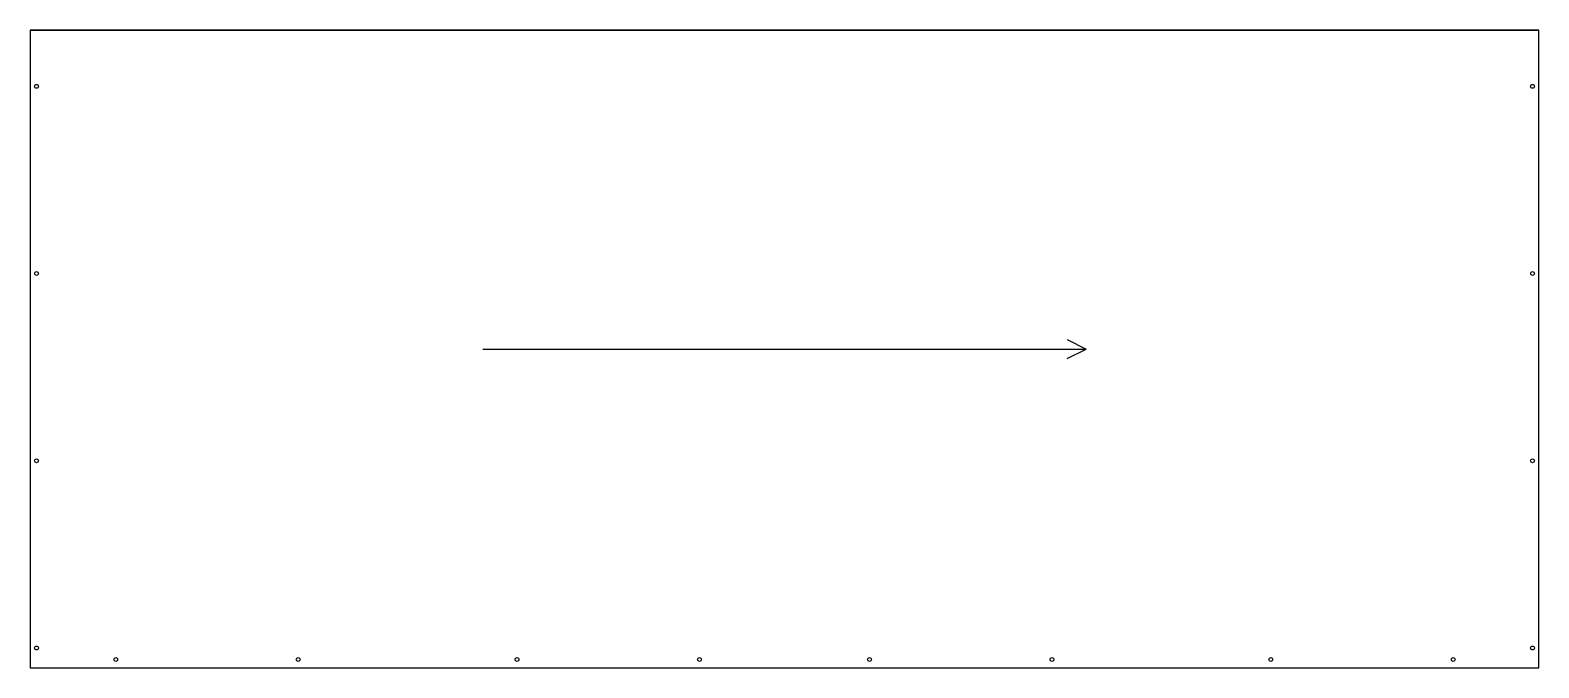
# Model space of a CAD drawing. Header units: millimetres. Extents: x 0 to 1183, y 0 to 500.
import ezdxf

# ---------------------------------------------------------------- set-up
doc = ezdxf.new("R2010")
doc.units = ezdxf.units.MM
for name, color, linetype in [('EDGE_BANDING', 7, 'Continuous'), ('GRAIN_DIRECTION', 3, 'Continuous'), ('INSIDE_THROUGH', 7, 'Continuous'), ('OUTSIDE_THROUGH', 7, 'Continuous')]:
    doc.layers.add(name, color=color, linetype=linetype)

msp = doc.modelspace()

# ---------------------------------------------------------------- linework, layer by layer
at = {"layer": 'EDGE_BANDING'}
for p, q in [((0, 500), (1183, 500)), ((0, 0), (1183, 0))]:
    msp.add_line(p, q, dxfattribs=at)
at = {"layer": 'GRAIN_DIRECTION'}
for p in [(354.9, 250), (813.1, 257.5), (813.1, 242.5)]:
    msp.add_line(p, (828.1, 250), dxfattribs=at)
at = {"layer": 'INSIDE_THROUGH'}
for centre in [(5, 455.96), (1178, 455.96), (5, 309.16), (1178, 309.16), (5, 162.36), (1178, 162.36), (5, 15.56), (1178, 15.56), (67.2, 6.5), (210.2, 6.5), (381.8, 6.5), (524.8, 6.5), (658.2, 6.5), (801.2, 6.5), (972.8, 6.5), (1115.8, 6.5)]:
    msp.add_circle(centre, 1.5, dxfattribs=at)
at = {"layer": 'OUTSIDE_THROUGH'}
msp.add_lwpolyline([(0, 0), (1183, 0), (1183, 500), (0, 500)], close=True, dxfattribs=at)

doc.saveas('drawing.dxf')
